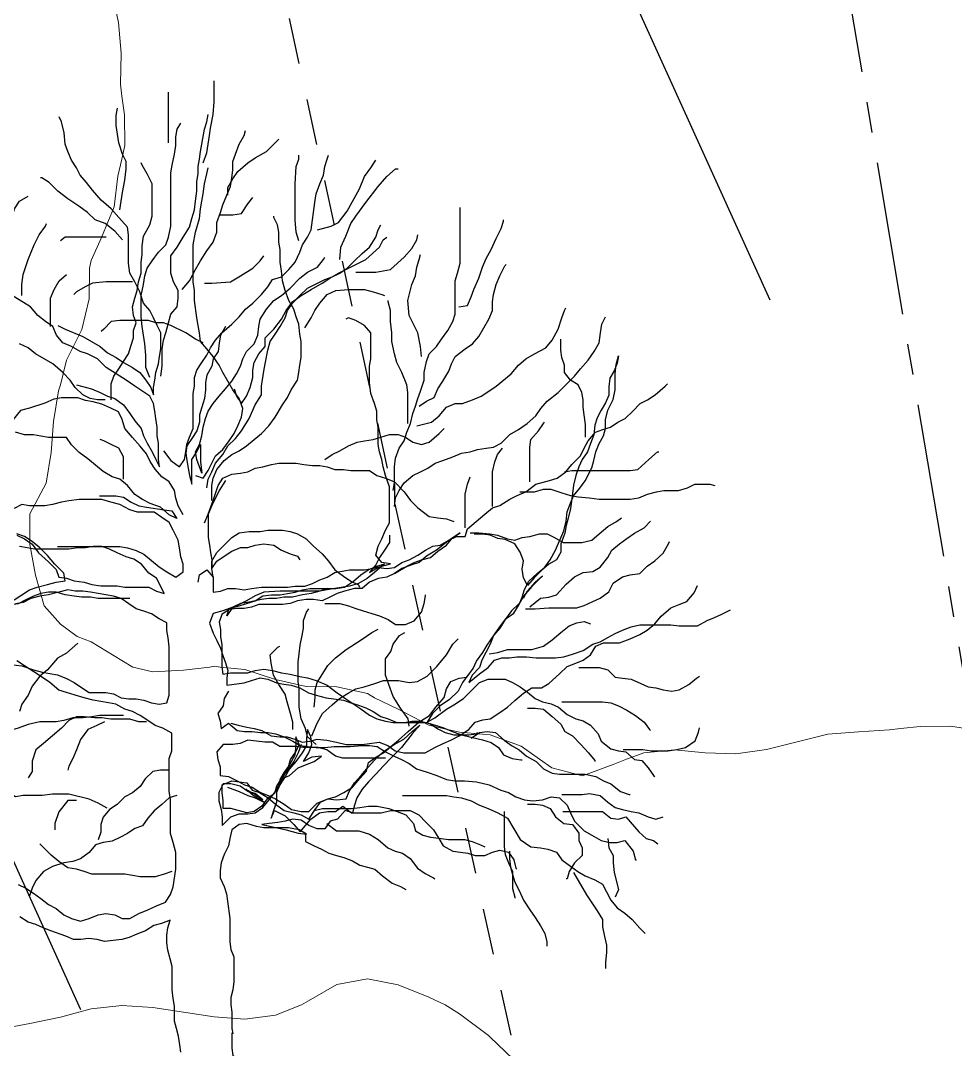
# Model space of a CAD drawing. Header units: centimetres. Extents: x 0 to 642158, y -847 to 649707.
# Drawn here: x 617123.1 to 617138.33, y 620941.52 to 620958.28 of the extents above; entities that cross this region are included whole.
import ezdxf

# ---------------------------------------------------------------- set-up
doc = ezdxf.new("R2010")
doc.units = ezdxf.units.CM
doc.header["$MEASUREMENT"] = 0
for name, pattern in [('ACAD_ISO04W100', [30, 24, -3, 0, -3]), ('CENTERX2', [4, 2.5, -0.5, 0.5, -0.5]), ('JIS_02_0.7', [1.35, 0.75, -0.6])]:
    doc.linetypes.add(name, pattern=pattern)
for name, color, linetype, lineweight in [('MEV_vegetal_V', 7, 'Continuous', 25), ('WAL_parcellaire agricole', 7, 'JIS_02_0.7', 25), ('WAL_topographie 0.5', 253, 'Continuous', 20)]:
    doc.layers.add(name, color=color, linetype=linetype, lineweight=lineweight)
doc.layers.add('SPW_parcellaire cadastral', color=7, linetype='CENTERX2', lineweight=25, true_color=0xff0542)
picture_1 = doc.add_image_def('image2.png', size_in_pixel=(6614, 11023))

# ---------------------------------------------------------------- blocks, each defined once
blk = doc.blocks.new('cerisier')
at = {"layer": 'MEV_vegetal_V'}
for points in [[(-0.283, 27.909), (-0.175, 28.198), (-0.138, 28.451), (-0.102, 28.704), (-0.066, 28.92), (0.006, 29.318), (0.042, 29.679), (0.042, 30.293)], [(-1.295, 28.487), (-1.295, 29.968)], [(-2.704, 26.536), (-2.632, 27.042), (-2.56, 27.403), (-2.524, 27.728), (-2.524, 27.945), (-2.632, 28.162), (-2.741, 28.487), (-2.777, 28.74), (-2.813, 28.993), (-2.813, 29.282), (-2.777, 29.498)], [(-4.512, 23.176), (-4.295, 23.068), (-3.789, 22.851), (-3.283, 22.562), (-3.066, 22.381), (-2.813, 22.237), (-2.596, 22.092), (-2.343, 21.948), (-2.126, 21.803), (-1.946, 21.586), (-1.801, 21.37), (-1.729, 21.153), (-1.729, 21.37), (-1.692, 21.586), (-1.656, 21.803), (-1.584, 22.056), (-1.548, 22.273), (-1.512, 22.49), (-1.512, 22.959), (-1.62, 23.176), (-1.729, 23.393), (-1.837, 23.609), (-2.018, 23.826), (-2.126, 24.151), (-2.271, 24.44), (-2.415, 24.693), (-2.452, 24.982), (-2.452, 25.813), (-2.488, 26.03), (-2.741, 26.319), (-2.957, 26.572), (-3.247, 26.825), (-3.5, 27.114), (-3.68, 27.331), (-3.861, 27.547), (-3.969, 27.764), (-4.114, 27.981), (-4.222, 28.234), (-4.295, 28.451), (-4.331, 28.776), (-4.403, 29.101), (-4.475, 29.245)], [(-1.837, 21.659), (-1.946, 21.948), (-1.946, 22.309), (-1.982, 22.634), (-2.018, 22.887), (-2.054, 23.14), (-2.09, 23.429), (-2.09, 24.043), (-2.018, 24.368), (-1.982, 24.621), (-1.909, 24.838), (-1.765, 25.055), (-1.584, 25.307), (-1.367, 25.524), (-1.295, 25.741), (-1.223, 26.066), (-1.223, 27.62), (-1.186, 27.837), (-1.114, 28.162), (-1.078, 28.415), (-1.078, 28.667), (-1.042, 28.884), (-0.933, 29.065)], [(-1.512, 21.695), (-1.476, 21.984), (-1.476, 22.49), (-1.439, 22.742), (-1.367, 22.959), (-1.295, 23.248), (-1.223, 23.501), (-1.042, 23.718), (-1.006, 23.971), (-1.006, 24.188), (-1.15, 24.44), (-1.223, 24.693), (-1.223, 25.199), (-1.042, 25.452), (-0.861, 25.741), (-0.68, 26.03), (-0.608, 26.283), (-0.536, 26.536), (-0.5, 26.789), (-0.464, 27.078), (-0.464, 27.367), (-0.428, 27.584), (-0.428, 27.8), (-0.391, 28.017), (-0.355, 28.234), (-0.319, 28.451), (-0.247, 28.884), (-0.175, 29.101), (-0.138, 29.318)], [(-0.897, 24.224), (-0.68, 24.477), (-0.5, 24.802), (-0.355, 25.055), (-0.175, 25.344), (0.006, 25.597), (0.115, 25.886), (0.115, 26.175), (0.223, 26.464), (0.295, 26.68), (0.404, 26.969), (0.512, 27.222), (0.548, 27.475), (0.584, 27.692), (0.584, 27.945), (0.657, 28.162), (0.765, 28.451), (0.91, 28.704), (0.946, 28.848)], [(0.44, 26.969), (0.44, 27.186), (0.584, 27.439), (0.729, 27.656), (1.018, 27.909), (1.235, 28.053), (1.56, 28.234), (1.813, 28.487), (1.922, 28.595)], [(-2.957, 21.008), (-2.957, 21.478), (-2.885, 21.695), (-2.741, 21.911), (-2.596, 22.128), (-2.452, 22.345), (-2.379, 22.598), (-2.307, 22.815), (-2.307, 23.031), (-2.235, 23.248), (-2.307, 23.465), (-2.343, 23.718), (-2.271, 23.971), (-2.199, 24.188), (-2.162, 24.44), (-2.09, 24.693), (-2.09, 25.018), (-2.054, 25.235), (-2.054, 25.488), (-2.018, 25.777), (-1.837, 26.102), (-1.765, 26.355), (-1.765, 27.295), (-1.909, 27.584), (-2.054, 27.837), (-2.09, 27.909)], [(-1.439, 19.527), (-1.223, 19.238), (-0.97, 19.057), (-0.825, 19.274), (-0.789, 19.491), (-0.753, 19.708), (-0.68, 19.924), (-0.572, 20.177), (-0.572, 21.189), (-0.536, 21.406), (-0.536, 21.659), (-0.464, 21.875), (-0.319, 22.092), (-0.175, 22.309), (-0.066, 22.526), (0.078, 22.742), (0.259, 22.959), (0.548, 23.212), (0.765, 23.429), (0.946, 23.646), (1.163, 23.826), (1.416, 24.079), (1.596, 24.296), (1.741, 24.513), (1.994, 24.585), (2.211, 24.802), (2.392, 25.018), (2.536, 25.307), (2.608, 25.524), (2.753, 25.741), (2.861, 25.958), (2.897, 26.247), (2.934, 26.464), (2.97, 26.753), (3.006, 27.006), (3.114, 27.295), (3.223, 27.547), (3.259, 27.8), (3.331, 28.017), (3.367, 28.126)], [(2.5, 25.633), (2.428, 25.886), (2.392, 26.247), (2.392, 27.295), (2.428, 27.8), (2.5, 28.017), (2.5, 28.126)], [(3.042, 25.958), (3.44, 26.066), (3.657, 26.175), (3.91, 26.5), (4.271, 27.15), (4.416, 27.511), (4.596, 27.764), (4.741, 27.981)], [(-3.138, 21.008), (-3.355, 21.008), (-3.572, 21.044), (-3.789, 21.153), (-4.006, 21.37), (-4.15, 21.586), (-4.367, 21.803), (-4.656, 22.056), (-4.909, 22.2), (-5.162, 22.345), (-5.379, 22.526), (-5.632, 22.634)], [(-0.5, 18.804), (-0.283, 18.732), (-0.138, 18.949), (-0.03, 19.166), (0.078, 19.382), (0.295, 19.563), (0.476, 19.816), (0.621, 20.033), (0.729, 20.249), (0.837, 20.502), (0.874, 20.755), (0.765, 21.044), (0.584, 21.297), (0.44, 21.55), (0.295, 21.803), (0.187, 22.02), (0.006, 22.273), (-0.175, 22.49), (-0.355, 22.706), (-0.391, 22.959), (-0.428, 23.176), (-0.464, 23.393), (-0.536, 23.898), (-0.536, 24.188), (-0.572, 24.44), (-0.572, 25.524), (-0.5, 25.886), (-0.391, 26.283), (-0.355, 26.572), (-0.319, 26.789), (-0.283, 27.006), (-0.247, 27.295), (-0.175, 27.584), (-0.138, 27.764)], [(3.693, 25.091), (3.729, 25.452), (3.873, 25.777), (4.018, 26.138), (4.163, 26.355), (4.452, 26.753), (4.813, 27.222), (5.066, 27.511), (5.319, 27.728), (5.391, 27.728)], [(-2.632, 25.669), (-2.849, 25.922), (-3.138, 26.138), (-3.427, 26.247), (-3.644, 26.464), (-3.897, 26.644), (-4.222, 26.861), (-4.512, 27.078), (-4.765, 27.331), (-4.981, 27.475), (-5.018, 27.475)], [(-5.779, 15.186), (-5.557, 15.333), (-5.335, 15.481), (-5.113, 15.555), (-4.817, 15.629), (-4.558, 15.703), (-4.299, 15.74), (-4.336, 15.962), (-4.595, 16.221), (-4.817, 16.479), (-5.039, 16.701), (-5.261, 16.886), (-5.483, 17.034), (-5.705, 17.108)], [(-6.21, 24.549), (-6.21, 24.766), (-6.138, 25.127), (-5.993, 25.741), (-5.921, 26.066), (-5.776, 26.572), (-5.632, 26.789), (-5.379, 26.933)], [(0.187, 26.391), (0.584, 26.391), (0.837, 26.428), (1.018, 26.717), (1.163, 26.897)], [(-0.03, 18.082), (-0.03, 18.515), (0.006, 18.732), (0.115, 18.985), (0.331, 19.238), (0.548, 19.419), (0.765, 19.527), (0.982, 19.671), (1.199, 19.852), (1.416, 20.033), (1.633, 20.249), (1.813, 20.502), (2.03, 20.864), (2.175, 21.08), (2.283, 21.297), (2.464, 21.586), (2.5, 21.803), (2.536, 22.02), (2.572, 22.237), (2.572, 22.706), (2.536, 22.923), (2.5, 23.212), (2.428, 23.429), (2.355, 23.646), (2.211, 23.898), (2.102, 24.188), (2.03, 24.477), (1.994, 24.766), (1.958, 25.018), (1.958, 25.38), (1.922, 25.597), (1.922, 25.886), (1.886, 26.102), (1.777, 26.319), (1.777, 26.355)], [(5.247, 18.371), (5.283, 18.588), (5.283, 19.057), (5.319, 19.31), (5.427, 19.599), (5.572, 19.816), (5.644, 20.069), (5.753, 20.322), (5.825, 20.611), (5.897, 20.828), (5.97, 21.044), (6.042, 21.261), (6.15, 21.586), (6.15, 21.803), (6.223, 22.128), (6.295, 22.345), (6.512, 22.562), (6.656, 22.779), (6.837, 23.031), (6.982, 23.284), (7.054, 23.501), (7.054, 24.477), (7.126, 24.693), (7.198, 24.982), (7.198, 26.608)], [(-5.56, 24.043), (-5.56, 24.368), (-5.524, 24.657), (-5.379, 25.091), (-5.198, 25.524), (-5.054, 25.813), (-4.873, 26.066), (-4.837, 26.138)], [(-0.175, 18.443), (-0.138, 18.696), (-0.03, 18.913), (0.078, 19.166), (0.295, 19.419), (0.44, 19.671), (0.657, 19.888), (0.837, 20.105), (1.054, 20.466), (1.235, 20.864), (1.416, 21.153), (1.416, 21.406), (1.488, 21.839), (1.524, 22.056), (1.596, 22.453), (1.669, 22.706), (1.813, 22.923), (1.958, 23.14), (2.102, 23.393), (2.175, 23.609), (2.319, 23.826), (2.536, 24.043), (2.753, 24.26), (2.97, 24.368), (3.259, 24.513), (3.476, 24.585), (3.693, 24.693), (3.91, 24.838), (4.126, 25.055), (4.343, 25.271), (4.56, 25.452), (4.741, 25.741), (4.813, 25.958), (4.885, 26.102)], [(7.162, 23.718), (7.415, 23.754), (7.524, 24.007), (7.596, 24.224), (7.741, 24.549), (7.849, 24.874), (7.957, 25.127), (8.102, 25.38), (8.247, 25.705), (8.391, 25.994), (8.463, 26.211), (8.463, 26.247)], [(4.163, 24.729), (4.741, 24.729), (5.174, 24.802), (5.572, 25.163), (5.789, 25.416), (5.933, 25.669), (5.97, 25.813)], [(-3.969, 21.442), (-3.536, 21.333), (-3.283, 21.225), (-3.066, 21.117), (-2.849, 21.044), (-2.596, 20.864), (-2.415, 20.611), (-2.271, 20.394), (-2.09, 20.177), (-2.018, 19.96), (-1.909, 19.744), (-1.765, 19.491), (-1.656, 19.274), (-1.548, 19.057), (-1.584, 19.274), (-1.584, 19.744), (-1.62, 19.96), (-1.62, 20.213), (-1.656, 20.466), (-1.692, 20.683), (-1.729, 20.9), (-1.837, 21.117), (-2.271, 21.406), (-2.524, 21.586), (-2.813, 21.767), (-3.102, 21.948), (-3.355, 22.2), (-3.644, 22.345), (-3.861, 22.417), (-4.114, 22.562), (-4.367, 22.67), (-4.548, 22.887), (-4.656, 23.14), (-4.873, 23.284), (-5.09, 23.465), (-5.307, 23.718), (-5.885, 24.079)], [(-3.102, 25.741), (-4.295, 25.741), (-4.439, 25.633)], [(0.621, 21.333), (0.693, 21.117), (0.837, 20.9), (0.982, 21.117), (1.09, 21.37), (1.163, 21.659), (1.163, 21.875), (1.199, 22.092), (1.343, 22.345), (1.524, 22.562), (1.524, 22.815), (1.777, 23.068), (1.994, 23.357), (2.139, 23.609), (2.319, 23.862), (2.572, 24.043), (2.861, 24.224), (3.187, 24.404), (3.404, 24.549), (3.657, 24.693), (3.946, 24.838), (4.235, 24.982), (4.452, 25.091), (4.849, 25.452), (4.958, 25.669), (5.066, 25.741)], [(0.368, 23.14), (0.223, 22.887), (0.187, 22.67), (0.151, 22.417), (0.006, 22.2), (-0.03, 21.984), (-0.175, 21.731), (-0.211, 21.514), (-0.211, 21.297), (-0.247, 21.044), (-0.319, 20.791), (-0.391, 20.575), (-0.391, 20.358), (-0.464, 20.105), (-0.608, 19.888), (-0.753, 19.671), (-0.789, 19.455), (-0.753, 19.238), (-0.717, 19.021), (-0.68, 18.804), (-0.608, 18.551), (-0.608, 19.274), (-0.464, 19.491), (-0.355, 19.708), (-0.355, 19.202), (-0.319, 18.877), (-0.464, 19.274), (-0.5, 19.491), (-0.391, 19.708), (-0.319, 19.96), (-0.283, 20.213), (-0.211, 20.466), (-0.138, 20.683), (0.006, 20.9), (0.187, 21.117), (0.368, 21.333), (0.548, 21.55), (0.693, 21.767), (0.801, 21.984), (0.874, 22.2), (0.982, 22.417), (1.199, 22.634), (1.307, 22.887), (1.343, 23.14), (1.38, 23.357), (1.56, 23.646), (1.777, 23.898), (1.994, 24.043), (2.247, 24.26), (2.536, 24.549), (2.753, 24.729), (3.042, 24.874), (3.223, 25.091), (3.259, 25.163)], [(-0.247, 24.404), (-0.03, 24.404), (0.512, 24.44), (0.801, 24.621), (1.163, 24.838), (1.38, 25.055), (1.488, 25.199)], [(6.078, 22.273), (6.042, 22.562), (5.97, 22.959), (5.861, 23.176), (5.717, 23.465), (5.68, 23.898), (5.789, 24.368), (5.897, 24.621), (5.933, 24.874), (6.006, 25.091), (6.042, 25.235)], [(6.006, 20.828), (6.223, 20.972), (6.439, 21.08), (6.548, 21.333), (6.692, 21.55), (6.873, 21.839), (6.945, 22.056), (7.054, 22.273), (7.343, 22.49), (7.56, 22.634), (7.741, 22.851), (7.885, 23.104), (8.03, 23.357), (8.138, 23.609), (8.138, 23.862), (8.174, 24.079), (8.247, 24.368), (8.355, 24.621), (8.5, 24.91), (8.536, 24.946)], [(-4.728, 23.14), (-4.728, 23.971), (-4.62, 24.224), (-4.475, 24.477), (-4.259, 24.657)], [(-2.343, 24.44), (-3.102, 24.44), (-3.5, 24.404), (-3.716, 24.296), (-3.969, 24.151), (-4.042, 24.079)], [(2.681, 23.104), (2.861, 23.393), (2.97, 23.609), (3.114, 23.826), (3.331, 24.079), (3.584, 24.188), (3.946, 24.224), (4.416, 24.224), (4.669, 24.151), (4.921, 24.079), (4.994, 24.043)], [(5.68, 20.322), (5.68, 21.225), (5.644, 21.442), (5.5, 21.803), (5.355, 22.092), (5.283, 22.345), (5.211, 22.706), (5.211, 22.959), (5.174, 23.284), (5.174, 23.609), (5.102, 23.862), (5.102, 23.898)], [(5.933, 20.249), (6.367, 20.358), (6.584, 20.539), (6.801, 20.791), (7.054, 20.9), (7.271, 20.9), (7.56, 21.008), (7.813, 21.117), (8.03, 21.261), (8.247, 21.406), (8.68, 21.767), (8.897, 22.02), (9.114, 22.2), (9.367, 22.345), (9.692, 22.526), (9.873, 22.742), (10.054, 23.068), (10.162, 23.393), (10.234, 23.609), (10.27, 23.682)], [(0.006, 15.842), (0.006, 15.408), (0.223, 15.444), (0.44, 15.517), (0.657, 15.517), (0.91, 15.481), (1.127, 15.517), (1.416, 15.553), (2.175, 15.553), (2.392, 15.589), (2.681, 15.589), (2.897, 15.661), (3.114, 15.77), (3.331, 15.842), (3.548, 15.986), (3.765, 16.022), (3.982, 16.059), (4.416, 16.059), (4.632, 16.095), (4.921, 16.167), (5.174, 16.239), (4.921, 16.275), (4.741, 16.492), (4.813, 16.745), (4.921, 16.962), (5.03, 17.215), (5.138, 17.432), (5.138, 18.479), (5.03, 18.804), (4.958, 19.057), (4.921, 19.274), (4.849, 19.491), (4.813, 19.708), (4.813, 20.213), (4.777, 20.43), (4.777, 20.683), (4.705, 20.9), (4.596, 21.189), (4.56, 21.514), (4.56, 21.984), (4.596, 22.2), (4.596, 22.959), (4.416, 23.176), (4.163, 23.32), (3.946, 23.393), (3.873, 23.357)], [(5.283, 18.551), (5.283, 17.901), (5.319, 18.154), (5.427, 18.371), (5.572, 18.588), (5.825, 18.804), (6.042, 18.913), (6.259, 19.021), (6.476, 19.166), (6.692, 19.238), (6.982, 19.346), (7.235, 19.455), (7.488, 19.491), (7.704, 19.563), (7.957, 19.599), (8.174, 19.635), (8.391, 19.744), (8.644, 19.997), (8.897, 20.141), (9.15, 20.322), (9.403, 20.539), (9.548, 20.755), (9.728, 20.972), (10.054, 21.225), (10.27, 21.442), (10.523, 21.695), (10.704, 21.911), (10.921, 22.164), (11.102, 22.417), (11.246, 22.67), (11.282, 22.959), (11.319, 23.212), (11.427, 23.429)], [(-0.283, 22.67), (-0.5, 22.779), (-0.789, 22.959), (-1.223, 23.176), (-1.439, 23.248), (-1.656, 23.248), (-1.873, 23.32), (-2.704, 23.32), (-2.957, 23.284), (-3.174, 23.068), (-3.247, 22.995)], [(10.849, 19.924), (10.849, 20.286), (10.813, 20.575), (10.776, 20.791), (10.776, 21.008), (10.74, 21.225), (10.632, 21.442), (10.415, 21.586), (10.234, 21.803), (10.234, 22.02), (10.162, 22.237), (10.126, 22.453), (10.126, 22.779)], [(5.028, 10.575), (3.785, 10.575), (3.567, 10.637), (3.318, 10.823), (3.07, 10.886), (2.634, 10.886), (2.417, 10.917), (1.951, 10.917), (1.733, 11.041), (1.515, 11.041), (1.267, 11.072), (1.018, 11.103), (0.8, 11.01), (0.583, 10.979), (0.303, 10.979), (0.117, 10.761), (0.148, 10.544), (0.21, 10.326), (0.21, 10.078), (0.459, 10.047), (0.707, 9.922), (0.925, 9.798), (1.142, 9.736), (1.391, 9.581), (1.609, 9.487), (1.826, 9.394), (2.075, 9.239), (2.293, 9.083), (2.572, 9.021), (2.79, 9.021), (3.039, 9.27), (3.349, 9.394), (3.567, 9.456), (3.816, 9.581), (4.064, 9.736), (4.282, 9.984), (4.468, 10.202), (4.531, 10.451), (4.748, 10.606), (4.966, 10.73), (5.183, 10.917), (5.401, 11.103), (5.681, 11.352), (5.992, 11.631), (6.302, 11.818), (6.489, 12.066), (6.738, 12.346), (6.8, 12.595), (6.924, 12.812), (7.173, 12.905), (7.39, 12.936), (7.577, 13.185), (7.67, 13.402), (7.857, 13.651), (7.981, 13.869), (8.199, 14.179), (8.354, 14.397), (8.541, 14.645), (8.758, 14.801), (8.913, 15.049), (9.007, 15.267), (9.069, 15.484), (9.193, 15.733), (9.442, 15.95), (9.66, 16.137), (9.815, 16.354), (9.97, 16.634), (10.219, 17.193), (10.281, 17.473), (10.312, 17.753), (10.406, 18.001), (10.499, 18.219), (10.685, 18.436), (10.841, 18.654), (11.027, 19.027), (11.089, 19.244), (11.152, 19.493), (11.245, 19.741), (11.369, 19.959), (11.431, 20.176), (11.431, 20.425), (11.493, 20.705), (11.649, 21.015), (11.711, 21.295), (11.711, 21.761), (11.742, 22.041), (11.804, 22.289), (11.773, 22.072), (11.68, 21.854), (11.556, 21.637), (11.525, 21.388), (11.525, 21.14), (11.431, 20.922), (11.307, 20.705), (11.183, 20.487), (11.121, 20.27), (11.089, 19.99), (10.996, 19.741), (10.903, 19.493), (10.747, 19.275), (10.654, 19.058), (10.561, 18.809), (10.499, 18.529), (10.468, 18.281), (10.437, 18.063), (10.406, 17.846), (10.343, 17.566), (10.281, 17.349), (10.25, 17.131), (10.126, 16.82), (10.126, 16.572), (10.001, 16.354), (9.784, 16.23), (9.566, 16.044), (9.349, 15.826), (9.162, 15.609), (9.038, 15.826), (9.007, 16.075), (9.038, 16.323), (8.945, 16.572), (8.789, 16.82), (8.509, 16.945), (8.292, 16.976), (8.074, 17.069), (7.857, 17.1), (7.608, 17.1)], [(5.138, 17.07), (5.138, 16.853), (4.994, 16.637), (4.849, 16.42), (4.741, 16.203), (4.56, 15.986), (4.813, 16.131), (5.066, 16.095), (5.283, 16.131), (5.5, 16.275), (5.717, 16.348), (5.97, 16.492), (6.186, 16.637), (6.403, 16.745), (6.62, 16.781), (6.873, 16.926), (7.09, 17.034), (7.343, 17.034), (7.415, 17.251), (7.668, 17.468), (7.921, 17.684), (8.138, 17.865), (8.355, 17.937), (8.644, 18.118), (8.861, 18.226), (9.114, 18.335), (9.403, 18.551), (9.801, 18.66), (10.018, 18.732), (10.27, 18.913), (10.451, 19.13), (10.704, 19.382), (10.813, 19.599), (10.921, 19.816), (11.138, 20.069), (11.355, 20.141), (11.572, 20.213), (11.788, 20.358), (12.005, 20.466), (12.222, 20.683), (12.439, 20.9), (12.656, 21.008), (12.873, 21.153), (13.162, 21.406), (13.234, 21.478)], [(-3.301, 18.217), (-2.82, 18.217), (-2.598, 18.18), (-2.376, 18.032), (-2.155, 17.921), (-1.933, 17.884), (-1.415, 17.81), (-1.193, 17.773), (-1.045, 17.551), (-1.267, 17.662), (-1.526, 17.884), (-1.822, 17.995), (-2.044, 18.106), (-2.266, 18.254), (-2.487, 18.513), (-2.709, 18.697), (-2.931, 18.771), (-3.19, 18.919), (-3.412, 19.104), (-3.634, 19.289), (-3.893, 19.474), (-4.114, 19.696), (-4.262, 19.917), (-4.78, 19.917), (-5.002, 19.954), (-5.224, 19.991), (-5.483, 19.991), (-5.742, 20.065)], [(-0.86, 17.662), (-1.008, 17.921), (-1.082, 18.143), (-1.119, 18.365), (-1.267, 18.623), (-1.489, 18.771), (-1.674, 18.993), (-1.822, 19.215), (-1.933, 19.437), (-2.118, 19.659), (-2.339, 19.917), (-2.561, 20.176), (-2.635, 20.435), (-2.746, 20.657), (-2.968, 20.768), (-3.227, 20.878), (-3.486, 20.952), (-3.708, 20.989), (-3.93, 21.063), (-4.41, 21.063), (-4.632, 21.026), (-4.891, 20.915), (-5.335, 20.768), (-5.594, 20.694), (-5.816, 20.435)], [(-3.93, 13.929), (-4.262, 13.633), (-4.521, 13.485), (-4.817, 13.152), (-5.039, 12.968), (-5.261, 12.672), (-5.372, 12.413), (-5.557, 12.154), (-5.631, 11.933)], [(-5.668, 6.905), (-5.446, 6.794), (-5.224, 6.646), (-5.002, 6.498), (-4.78, 6.314), (-4.558, 6.203), (-4.336, 6.018), (-4.114, 5.907), (-3.856, 5.833), (-3.597, 5.907), (-3.338, 6.018), (-3.116, 6.055), (-2.857, 6.018), (-2.635, 5.907), (-2.413, 5.907), (-2.155, 6.055), (-1.896, 6.166), (-1.637, 6.277), (-1.378, 6.388), (-1.23, 6.609), (-1.156, 6.831), (-1.082, 7.349), (-1.082, 7.829), (-1.156, 8.125), (-1.23, 8.384), (-1.23, 9.382), (-1.267, 9.604), (-1.267, 10.565), (-1.193, 10.787), (-1.193, 11.304), (-1.452, 11.452), (-1.674, 11.526), (-1.896, 11.674), (-2.118, 11.822), (-2.339, 11.933), (-2.561, 12.007), (-2.82, 12.154), (-3.042, 12.191), (-3.264, 12.228), (-3.486, 12.265), (-3.745, 12.339), (-4.004, 12.413), (-4.262, 12.487), (-4.484, 12.561), (-4.743, 12.783), (-5.076, 13.005), (-5.483, 13.263), (-5.705, 13.411)], [(3.259, 19.274), (3.476, 19.419), (3.693, 19.527), (3.946, 19.671), (4.199, 19.78), (4.416, 19.816), (4.669, 19.852), (4.885, 19.924), (5.138, 19.997), (5.391, 19.997), (5.608, 19.924), (5.825, 19.78), (6.078, 19.708), (6.295, 19.78), (6.584, 20.033), (6.729, 20.177)], [(9.222, 18.624), (9.222, 19.635), (9.259, 19.852), (9.475, 20.105), (9.62, 20.322), (9.656, 20.358)], [(-2.596, 18.696), (-2.596, 19.346), (-2.741, 19.599), (-2.957, 19.708), (-3.174, 19.816), (-3.283, 19.852)], [(8.138, 17.901), (8.138, 18.913), (8.21, 19.202), (8.283, 19.419), (8.427, 19.599)], [(10.234, 18.913), (10.451, 18.949), (12.15, 18.949), (12.367, 18.985), (12.692, 19.274), (12.945, 19.491), (12.981, 19.491)], [(-0.247, 17.432), (-0.138, 17.684), (0.006, 18.082), (0.151, 18.515), (0.295, 18.732), (0.548, 18.841), (0.801, 18.877), (1.018, 18.913), (1.235, 19.021), (1.452, 19.057), (1.705, 19.13), (1.922, 19.166), (2.428, 19.166), (2.645, 19.13), (2.897, 19.093), (3.114, 19.093), (3.331, 19.057), (3.548, 18.985), (3.801, 18.985), (4.018, 18.949), (4.56, 18.949), (4.777, 18.804), (5.03, 18.732), (5.283, 18.624), (5.572, 18.335), (5.753, 18.082), (5.97, 17.865), (6.295, 17.612), (6.548, 17.576), (6.801, 17.54), (7.018, 17.468)], [(0.368, 18.66), (0.187, 18.371), (-0.03, 17.937), (-0.138, 17.684), (-0.138, 16.998), (-0.102, 16.781), (-0.066, 16.564), (-0.03, 16.348), (-0.03, 16.095), (-0.03, 16.311), (0.115, 16.564), (0.331, 16.781), (0.548, 16.998), (0.765, 17.142), (1.054, 17.179), (1.38, 17.179), (1.596, 17.215), (2.03, 17.215), (2.247, 17.179), (2.464, 17.106), (2.717, 16.962), (2.934, 16.745), (3.187, 16.528), (3.367, 16.311), (3.548, 16.059), (3.801, 15.878), (4.018, 15.733), (4.235, 15.625), (4.271, 15.553)], [(7.343, 17.287), (7.343, 18.262), (7.415, 18.551), (7.488, 18.768)], [(8.933, 18.335), (9.367, 18.335), (9.62, 18.407), (9.837, 18.407), (10.162, 18.299), (10.415, 18.226), (10.632, 18.19), (10.957, 18.154), (11.246, 18.118), (12.15, 18.118), (12.403, 18.154), (12.656, 18.262), (12.909, 18.335), (13.126, 18.371), (13.559, 18.371), (13.812, 18.443), (14.029, 18.551), (14.463, 18.551), (14.608, 18.515)], [(-4.521, 16.738), (-2.709, 16.738), (-2.487, 16.701), (-2.228, 16.627), (-2.007, 16.516), (-1.785, 16.332), (-1.563, 16.147), (-1.341, 15.999), (-1.082, 15.851), (-0.86, 15.999), (-0.86, 16.221), (-0.934, 16.442), (-0.971, 16.701), (-1.008, 16.923), (-1.156, 17.219), (-1.267, 17.441), (-1.489, 17.588), (-1.711, 17.736), (-2.191, 17.736), (-2.413, 17.81), (-2.709, 17.958), (-2.968, 18.032), (-3.227, 18.106), (-3.893, 18.106), (-4.189, 18.069), (-4.41, 18.032), (-4.669, 17.958), (-4.891, 17.921), (-5.335, 17.921), (-5.557, 17.958), (-5.779, 17.847)], [(-5.705, 17.071), (-5.483, 16.96), (-5.261, 16.812), (-5.076, 16.553), (-4.78, 16.295), (-4.558, 16.073), (-4.484, 15.851), (-4.262, 15.814), (-4.041, 15.74), (-3.745, 15.703), (-3.523, 15.629), (-3.264, 15.592), (-2.783, 15.592), (-2.561, 15.555), (-1.859, 15.555), (-1.637, 15.444), (-1.415, 15.37), (-1.526, 15.592), (-1.637, 15.814), (-1.859, 15.962), (-2.081, 16.221), (-2.303, 16.369), (-2.524, 16.442), (-2.783, 16.553), (-3.005, 16.664), (-3.227, 16.738), (-3.486, 16.738), (-3.708, 16.701), (-3.93, 16.701), (-4.189, 16.664), (-5.187, 16.664), (-5.409, 16.701), (-5.631, 16.738)], [(7.488, 17.142), (7.741, 17.142), (8.066, 17.106), (8.283, 17.07), (8.572, 16.962), (8.789, 16.926), (9.006, 16.998), (9.222, 17.034), (9.512, 17.106), (9.728, 17.106), (9.945, 16.998), (10.198, 16.853), (10.74, 16.853), (11.029, 16.926), (11.246, 17.106), (11.499, 17.323), (11.752, 17.468), (11.897, 17.576)], [(9.224, 14.987), (9.535, 15.236), (9.784, 15.267), (10.001, 15.329), (10.281, 15.64), (10.53, 15.857), (10.779, 15.982), (11.058, 16.013), (11.276, 16.137), (11.493, 16.417), (11.618, 16.634), (11.835, 16.82), (12.053, 16.976), (12.271, 17.131), (12.55, 17.287), (12.737, 17.473)], [(5.283, 15.95), (5.644, 16.167), (5.861, 16.275), (6.078, 16.348), (6.331, 16.42), (6.548, 16.601), (6.801, 16.781), (6.982, 16.998), (7.198, 17.142), (6.837, 16.89), (6.512, 16.637), (6.223, 16.456), (6.006, 16.275), (5.789, 16.203), (5.5, 16.095), (5.283, 15.95), (5.066, 15.842), (4.813, 15.806), (4.56, 15.697), (4.343, 15.517), (4.126, 15.517), (3.837, 15.444), (3.62, 15.372), (3.404, 15.264), (3.187, 15.155), (2.934, 15.192), (2.717, 15.192), (2.464, 15.155), (2.247, 15.083), (2.03, 15.047), (1.343, 15.047), (1.127, 14.975), (0.91, 14.939), (0.693, 14.939), (0.476, 14.902), (0.259, 14.758), (0.187, 14.541), (0.223, 14.324), (0.223, 14.108), (0.259, 13.891), (0.259, 13.241), (0.295, 13.024), (0.512, 13.06), (1.018, 13.06), (1.235, 13.132), (1.488, 13.168), (1.741, 13.132), (1.994, 13.06), (2.247, 13.024), (2.536, 12.952), (2.753, 12.915), (3.006, 12.843), (3.331, 12.699), (3.62, 12.482), (3.873, 12.301), (4.307, 12.012), (4.56, 11.832), (4.777, 11.723), (5.03, 11.651), (5.247, 11.615), (6.223, 11.615), (6.476, 11.543), (6.692, 11.47), (6.945, 11.362), (7.235, 11.254), (7.56, 11.181), (7.849, 11.109), (8.102, 11.037), (8.319, 10.892), (8.463, 10.675), (8.716, 10.567), (8.969, 10.531), (9.006, 10.531)], [(-2.413, 15.223), (-3.338, 15.223), (-3.56, 15.26), (-3.819, 15.26), (-4.041, 15.297), (-4.299, 15.333), (-4.558, 15.407), (-4.78, 15.407), (-5.002, 15.37), (-5.224, 15.297), (-5.446, 15.186), (-5.668, 15.075), (-6.111, 15.001), (-6.333, 15.075), (-6.592, 15.333), (-6.814, 15.592), (-7.036, 15.851), (-7.258, 16.073), (-7.443, 16.295), (-7.517, 16.516), (-7.591, 16.775), (-7.702, 16.923)], [(-0.428, 15.697), (-0.391, 15.914), (-0.175, 16.059), (0.006, 15.842), (-0.03, 16.095), (0.115, 16.311), (0.331, 16.456), (0.548, 16.601), (0.801, 16.709), (1.018, 16.709), (1.235, 16.781), (1.488, 16.817), (1.777, 16.781), (1.994, 16.637), (2.247, 16.528), (2.464, 16.456), (2.536, 16.348)], [(9.1, 14.925), (9.38, 14.925), (9.784, 14.956), (10.592, 14.956), (10.81, 15.018), (11.058, 15.143), (11.276, 15.236), (11.525, 15.422), (11.649, 15.671), (11.929, 15.857), (12.146, 15.919), (12.426, 15.95), (12.644, 16.168), (12.861, 16.323), (13.11, 16.541), (13.265, 16.82), (13.296, 16.883)], [(3.331, 15.517), (3.114, 15.444), (1.958, 15.444), (1.488, 15.408), (1.235, 15.3), (0.982, 15.155), (0.765, 15.047), (0.548, 14.939), (0.404, 14.722), (0.476, 14.939), (0.765, 15.011), (0.982, 15.083), (1.235, 15.155), (1.452, 15.3), (1.705, 15.336), (1.958, 15.336), (2.175, 15.372), (2.392, 15.408), (2.608, 15.481), (2.825, 15.517), (3.584, 15.517), (3.837, 15.553), (4.09, 15.733), (4.307, 15.914), (4.524, 16.059), (4.777, 16.167), (4.994, 16.239), (4.705, 15.986), (4.488, 15.806), (4.235, 15.661), (3.982, 15.589), (3.548, 15.517), (3.331, 15.481), (3.114, 15.444), (2.861, 15.372), (2.608, 15.336), (2.319, 15.264), (2.066, 15.264), (1.849, 15.228), (1.633, 15.228), (1.416, 15.192), (1.054, 15.119), (0.801, 15.083), (0.584, 14.975), (0.295, 14.866), (0.006, 14.794), (-0.102, 14.505), (0.006, 14.216), (0.115, 13.999), (0.223, 13.783), (0.295, 13.566), (0.368, 13.349), (0.44, 13.132), (0.404, 12.915), (0.404, 12.699), (0.91, 12.771), (1.127, 12.843), (1.38, 12.915), (1.596, 12.879), (1.849, 12.771), (2.066, 12.735), (2.283, 12.699), (2.536, 12.626), (2.789, 12.482), (3.006, 12.41), (3.295, 12.337), (3.801, 12.265), (4.018, 12.193), (4.235, 12.121), (4.452, 12.048), (4.669, 11.94), (4.885, 11.795), (5.102, 11.723), (5.355, 11.615), (5.572, 11.615), (5.789, 11.651), (6.042, 11.651), (6.331, 11.579), (6.548, 11.434), (6.765, 11.326), (7.018, 11.254), (7.451, 11.254), (7.668, 11.29), (7.704, 11.326)], [(9.038, 15.236), (9.162, 15.453), (9.38, 15.702), (9.597, 15.888), (9.287, 15.578), (9.038, 15.298), (8.913, 15.08), (8.696, 14.863), (8.509, 14.614), (8.354, 14.366), (8.167, 14.148), (8.074, 13.9), (7.95, 13.651), (7.826, 13.434), (7.763, 13.216), (7.546, 12.999), (7.452, 12.781), (7.763, 13.03), (8.012, 13.216), (8.199, 13.434), (8.416, 13.496), (8.634, 13.496), (8.851, 13.527), (9.131, 13.527), (9.411, 13.496), (9.97, 13.496), (10.219, 13.527), (10.499, 13.62), (10.779, 13.713), (11.058, 13.9), (11.276, 13.962), (11.493, 14.086), (11.711, 14.21), (11.929, 14.304), (12.177, 14.397), (12.426, 14.459), (13.328, 14.459), (13.576, 14.428), (14.105, 14.428), (14.384, 14.583), (14.602, 14.676), (14.82, 14.77), (15.068, 14.894)], [(0.521, 11.6), (0.738, 11.538), (0.987, 11.476), (1.205, 11.445), (1.422, 11.383), (1.702, 11.227), (1.951, 11.196), (2.168, 11.196), (2.386, 11.134), (2.603, 11.041), (2.821, 11.072), (3.039, 11.134), (3.318, 11.103), (3.598, 11.041), (3.878, 10.979), (4.344, 10.979), (4.562, 11.01), (4.841, 11.041), (5.09, 10.948), (5.308, 10.792), (5.556, 10.73), (6.178, 10.73), (6.458, 10.886), (6.707, 11.01), (6.924, 11.103), (7.173, 11.227), (7.452, 11.414), (7.639, 11.631), (7.857, 11.693), (8.074, 11.725), (8.354, 11.911), (8.572, 12.066), (8.789, 12.253), (9.038, 12.47), (9.287, 12.626), (9.566, 12.626), (9.784, 12.75), (10.095, 13.03), (10.312, 13.247), (10.561, 13.34), (10.779, 13.434), (10.996, 13.589), (11.152, 13.837), (11.369, 13.931), (11.835, 13.931), (12.146, 14.055), (12.426, 14.179), (12.644, 14.304), (12.861, 14.49), (13.048, 14.708), (13.328, 14.956), (13.576, 15.049), (13.794, 15.143), (14.011, 15.391), (14.105, 15.609)], [(-5.89, 13.3), (-5.557, 13.263), (-5.224, 13.152), (-4.965, 13.079), (-4.521, 13.005), (-4.262, 12.894), (-4.041, 12.783), (-3.819, 12.635), (-3.597, 12.487), (-3.116, 12.487), (-2.894, 12.45), (-2.672, 12.339), (-2.45, 12.302), (-2.228, 12.302), (-2.007, 12.265), (-1.785, 12.191), (-1.563, 12.154), (-1.341, 12.191), (-1.267, 12.413), (-1.267, 13.818), (-1.304, 14.077), (-1.341, 14.298), (-1.341, 14.52), (-1.563, 14.631), (-1.785, 14.779), (-2.007, 14.853), (-2.228, 14.927), (-2.45, 15.075), (-2.672, 15.223), (-2.894, 15.297), (-3.116, 15.333), (-3.338, 15.37), (-3.56, 15.407), (-3.782, 15.444), (-4.004, 15.444), (-4.225, 15.481), (-4.484, 15.407), (-4.78, 15.333), (-5.039, 15.297), (-5.298, 15.223), (-5.52, 15.112), (-5.742, 15.075)], [(3.259, 15.083), (3.693, 15.083), (3.946, 15.011), (4.163, 14.939), (4.379, 14.866), (4.632, 14.794), (4.849, 14.722), (5.102, 14.613), (5.319, 14.469), (5.608, 14.469), (5.861, 14.577), (6.078, 14.83), (6.15, 15.083), (6.186, 15.3), (6.186, 15.336)], [(3.007, 10.979), (2.759, 11.196), (2.697, 11.445), (2.572, 11.725), (2.51, 12.066), (2.51, 12.595), (2.479, 12.812), (2.479, 13.371), (2.51, 13.62), (2.541, 13.869), (2.603, 14.148), (2.634, 14.366), (2.634, 14.583), (2.728, 14.832), (2.79, 14.925)], [(8.043, 13.62), (8.292, 13.651), (8.572, 13.744), (9.287, 13.744), (9.628, 13.837), (9.877, 14.024), (10.126, 14.241), (10.374, 14.428), (10.592, 14.521), (10.81, 14.552), (10.996, 14.49)], [(2.945, 12.066), (2.976, 12.346), (2.976, 12.563), (3.039, 12.781), (3.349, 13.278), (3.567, 13.496), (3.878, 13.744), (4.313, 14.024), (4.624, 14.241), (4.81, 14.335)], [(5.712, 11.507), (5.681, 11.725), (5.463, 12.035), (5.246, 12.377), (5.121, 12.719), (5.028, 12.999), (5.028, 13.465), (5.183, 13.682), (5.246, 13.9), (5.432, 14.148), (5.587, 14.241)], [(2.324, 11.414), (2.324, 11.631), (2.261, 11.88), (2.168, 12.222), (2.106, 12.439), (1.92, 12.719), (1.764, 12.999), (1.702, 13.34), (1.671, 13.589), (1.888, 13.806), (1.951, 13.837)], [(2.883, 11.227), (3.039, 11.6), (3.194, 11.88), (3.474, 12.129), (3.691, 12.315), (3.94, 12.47), (4.158, 12.595), (4.406, 12.657), (4.717, 12.75), (4.966, 12.843), (5.401, 12.843), (5.712, 12.781), (5.961, 12.812), (6.24, 12.967), (6.52, 13.247), (6.8, 13.589), (6.986, 13.9), (7.142, 14.055)], [(10.654, 13.216), (11.245, 13.216), (11.493, 13.154), (11.711, 12.936), (11.929, 12.905), (12.177, 12.874), (12.457, 12.75), (12.675, 12.657), (12.892, 12.626), (13.11, 12.563), (13.359, 12.532), (13.576, 12.563), (13.856, 12.719), (14.074, 12.905), (14.167, 12.967)], [(7.421, 12.999), (7.266, 12.781), (7.142, 12.532), (6.893, 12.284), (6.613, 12.097), (6.396, 11.88), (6.24, 11.631), (6.458, 11.756), (6.8, 12.004), (7.017, 12.129), (7.297, 12.315), (7.546, 12.563), (7.763, 12.781), (8.012, 12.874), (8.509, 12.874), (8.727, 12.781), (8.945, 12.657), (9.162, 12.501), (9.38, 12.315), (9.597, 12.222), (9.846, 12.16), (10.064, 12.066), (10.312, 11.849), (10.561, 11.725), (10.779, 11.662), (10.996, 11.538), (11.214, 11.29), (11.307, 11.072), (11.587, 10.854), (11.804, 10.792), (12.022, 10.761), (12.271, 10.544), (12.488, 10.513), (12.675, 10.295), (12.83, 10.078), (12.861, 10.047)], [(0.459, 12.532), (0.334, 12.315), (0.303, 12.097), (0.148, 11.88), (0.21, 11.662), (0.241, 11.445), (0.459, 11.6), (0.707, 11.383), (0.925, 11.352), (1.142, 11.352), (1.391, 11.321), (1.609, 11.321), (1.826, 11.29), (2.075, 11.196), (2.324, 11.072), (2.541, 10.948), (2.759, 10.917), (3.007, 10.886), (3.256, 10.886), (3.536, 10.917), (4.002, 10.917), (4.344, 10.948), (4.562, 10.948), (4.779, 10.917), (5.028, 10.761), (5.277, 10.637), (5.494, 10.544), (5.712, 10.42), (5.929, 10.264), (6.24, 10.171), (6.52, 10.078), (6.8, 9.953), (7.048, 9.922), (7.328, 9.922), (7.67, 9.891), (8.043, 9.798), (8.385, 9.643), (8.603, 9.581), (8.82, 9.456), (9.069, 9.363), (9.318, 9.332), (9.597, 9.363), (9.846, 9.456), (10.095, 9.425), (10.312, 9.208), (10.406, 8.99), (10.53, 8.742), (10.81, 8.462), (11.027, 8.338), (11.307, 8.182), (11.556, 8.12), (11.773, 8.12), (11.991, 8.182), (12.239, 7.872), (12.302, 7.623), (12.333, 7.623)], [(9.162, 12.035), (9.38, 12.035), (9.628, 12.004), (9.877, 11.787), (10.126, 11.569), (10.25, 11.352), (10.468, 11.227), (10.716, 10.979), (10.934, 10.73), (11.121, 10.513), (11.121, 10.482)], [(10.157, 12.222), (11.338, 12.222), (11.587, 12.191), (11.804, 12.097), (12.053, 11.973), (12.302, 11.818), (12.55, 11.631), (12.706, 11.414), (12.737, 11.383)], [(-2.598, 11.822), (-3.301, 11.822), (-3.523, 11.785), (-3.782, 11.748), (-4.077, 11.748), (-4.336, 11.674), (-4.558, 11.637), (-5.039, 11.637), (-5.372, 11.563), (-5.668, 11.452), (-5.927, 11.378), (-6.148, 11.304), (-6.407, 11.193), (-6.555, 11.156)], [(-1.933, 11.637), (-2.155, 11.637), (-2.413, 11.711), (-2.968, 11.711), (-3.227, 11.748), (-3.449, 11.748), (-3.745, 11.785), (-3.967, 11.785), (-4.189, 11.674), (-4.41, 11.452), (-4.669, 11.23), (-4.928, 11.008), (-5.15, 10.824), (-5.261, 10.491), (-5.261, 10.195), (-5.372, 10.01)], [(-3.153, 11.637), (-3.375, 11.526), (-3.634, 11.415), (-3.856, 11.119), (-3.967, 10.824), (-4.077, 10.565), (-4.189, 10.343), (-4.225, 10.232)], [(0.428, 9.736), (0.769, 9.612), (1.018, 9.487), (1.236, 9.425), (1.484, 9.301), (1.174, 9.487), (0.956, 9.674), (1.236, 9.518), (1.453, 9.363), (1.236, 9.549), (1.018, 9.612), (0.8, 9.767), (0.521, 9.829), (0.303, 9.829), (0.179, 9.581), (0.179, 9.332), (0.241, 9.083), (0.272, 8.866), (0.272, 8.617), (0.521, 8.866), (0.769, 8.959), (1.018, 8.959), (1.236, 8.99), (1.453, 9.146), (1.64, 9.363), (1.826, 9.612), (1.951, 9.829), (2.075, 10.078), (2.199, 10.326), (2.261, 10.544), (2.417, 10.761), (2.51, 10.979), (2.417, 11.196), (2.417, 10.948), (2.386, 10.668), (2.23, 10.388), (2.075, 10.171), (1.951, 9.953), (2.23, 10.078), (2.479, 10.295), (2.697, 10.388), (2.945, 10.482), (3.163, 10.637), (2.883, 10.606), (2.634, 10.482), (2.79, 10.73), (2.883, 10.979), (2.852, 11.196), (2.759, 11.414), (2.728, 11.165), (2.728, 10.948), (2.603, 10.73), (2.417, 10.482), (2.23, 10.264), (2.106, 10.047), (1.951, 9.798), (1.857, 9.581), (1.857, 9.301), (1.764, 9.052), (1.702, 8.835), (1.795, 9.052), (2.106, 8.897), (2.355, 8.648), (2.541, 8.431), (2.852, 8.804), (3.101, 8.99), (3.349, 9.021), (3.567, 9.021), (3.785, 9.177), (4.033, 8.99), (4.904, 8.99), (5.183, 9.052), (5.743, 9.052), (5.992, 8.928), (6.209, 8.71), (6.427, 8.493), (6.582, 8.244), (6.707, 8.027), (6.986, 7.872), (7.204, 7.84), (7.421, 7.809), (7.639, 7.747), (7.919, 7.747), (8.136, 7.84), (8.354, 7.903), (8.603, 7.84), (8.758, 7.623), (8.82, 7.374), (8.851, 7.343)], [(2.572, 10.979), (2.479, 10.73), (2.355, 10.482), (2.199, 10.264), (2.013, 10.016), (1.857, 9.767), (1.795, 9.549), (1.578, 9.394), (1.422, 9.177), (1.205, 9.021), (0.987, 8.99), (0.738, 9.052), (0.521, 9.114), (0.303, 9.114), (0.303, 9.332), (0.272, 9.581), (0.272, 9.798), (0.552, 9.922), (0.987, 9.86), (1.142, 9.643), (1.36, 9.581), (1.609, 9.425), (1.826, 9.239), (2.075, 9.052), (2.355, 8.99), (2.572, 8.928), (2.79, 8.804), (2.976, 9.083), (3.132, 9.301), (3.349, 9.394), (3.598, 9.363), (3.878, 9.394), (3.971, 9.612), (4.126, 9.86), (4.313, 10.078), (4.531, 10.326), (4.779, 10.606), (4.997, 10.792), (5.277, 10.979), (5.556, 11.134), (5.805, 11.352), (6.023, 11.538), (5.805, 11.29), (5.494, 10.886), (5.183, 10.575), (4.966, 10.357), (4.748, 10.109), (4.531, 9.891), (4.344, 9.674), (4.189, 9.425), (4.126, 9.208), (4.064, 8.99), (3.847, 9.052), (3.629, 8.804), (3.412, 8.742), (3.256, 8.524), (3.039, 8.524), (2.79, 8.617), (2.572, 8.773), (2.324, 8.804), (2.106, 8.742), (1.888, 8.71), (1.64, 8.679), (1.422, 8.648), (1.702, 8.586), (2.137, 8.493), (2.479, 8.4), (2.728, 8.369), (2.51, 8.493), (2.199, 8.555), (1.484, 8.555), (1.267, 8.586), (0.987, 8.679), (0.769, 8.648), (0.552, 8.493), (0.49, 8.244), (0.459, 8.027), (0.334, 7.778), (0.241, 7.53), (0.21, 7.312), (0.21, 7.095), (0.334, 6.846), (0.396, 6.629), (0.428, 6.411), (0.49, 5.914), (0.49, 5.23), (0.521, 5.013), (0.614, 4.795), (0.614, 4.081), (0.583, 3.832), (0.521, 3.615), (0.521, 3.397), (0.552, 3.18), (0.552, 2.713), (0.583, 2.558)], [(11.941, 10.826), (12.514, 10.826), (12.769, 10.794), (13.246, 10.794), (13.501, 10.826), (13.755, 10.89), (14.042, 11.081), (14.137, 11.335), (14.169, 11.463)], [(7.515, 11.165), (7.763, 11.321), (7.981, 11.352), (8.23, 11.321), (8.478, 11.103), (8.696, 10.948), (8.913, 10.823), (9.131, 10.637), (9.411, 10.482), (9.628, 10.264), (9.877, 10.14), (10.095, 10.109), (10.841, 10.109), (11.152, 10.047), (11.369, 9.922), (11.587, 9.829), (11.867, 9.612), (12.115, 9.518), (12.146, 9.518)], [(-0.933, 2.018), (-0.964, 2.237), (-0.995, 2.487), (-1.058, 2.705), (-1.12, 2.924), (-1.12, 3.362), (-1.151, 3.581), (-1.183, 3.831), (-1.183, 4.518), (-1.245, 4.737), (-1.308, 4.987), (-1.339, 5.206), (-1.339, 5.425), (-1.308, 5.643), (-1.245, 5.862), (-1.495, 5.768), (-1.714, 5.706), (-1.964, 5.55), (-2.214, 5.456), (-2.433, 5.362), (-2.652, 5.3), (-2.902, 5.268), (-3.152, 5.237), (-3.371, 5.3), (-3.621, 5.331), (-3.84, 5.3), (-4.059, 5.3), (-4.278, 5.393), (-4.716, 5.55), (-4.935, 5.643), (-5.153, 5.737), (-5.372, 5.8), (-5.622, 5.956)], [(-1.267, 10.232), (-1.526, 10.232), (-1.748, 10.195), (-1.97, 9.973), (-2.118, 9.752), (-2.339, 9.567), (-2.561, 9.456), (-2.783, 9.234), (-3.005, 9.086), (-3.19, 8.864), (-3.264, 8.643), (-3.264, 8.421), (-3.338, 8.199)], [(-3.079, 9.123), (-3.338, 9.271), (-3.597, 9.382), (-4.189, 9.53), (-4.669, 9.53), (-4.965, 9.493), (-5.52, 9.493), (-5.742, 9.456), (-6, 9.604), (-6.222, 9.825), (-6.407, 9.899)], [(-1.045, 9.493), (-1.267, 9.419), (-1.489, 9.234), (-1.711, 9.049), (-1.896, 8.827), (-2.044, 8.606), (-2.266, 8.532), (-2.487, 8.384), (-2.709, 8.273), (-2.931, 8.162), (-3.19, 8.125), (-3.412, 8.051), (-3.597, 7.829), (-3.856, 7.644), (-4.077, 7.571), (-4.336, 7.534), (-4.669, 7.423), (-4.928, 7.275), (-5.15, 7.016), (-5.261, 6.794), (-5.335, 6.572)], [(-3.967, 9.345), (-4.225, 9.345), (-4.484, 9.012), (-4.595, 8.68), (-4.595, 8.495)], [(5.525, 9.487), (6.8, 9.487), (7.017, 9.456), (7.235, 9.425), (7.515, 9.332), (7.763, 9.208), (8.012, 9.114), (8.292, 8.99), (8.572, 8.835), (8.758, 8.524), (8.945, 8.213), (9.255, 7.996), (9.535, 7.965), (9.753, 7.934), (10.001, 7.84), (10.157, 7.623), (10.406, 7.437), (10.623, 7.281), (10.841, 7.157), (11.121, 7.033), (11.338, 6.908), (11.462, 6.691), (11.587, 6.442), (11.773, 6.225), (11.991, 6.069), (12.208, 5.883), (12.426, 5.634), (12.581, 5.479)], [(10.157, 9.518), (10.747, 9.518), (10.965, 9.549), (11.276, 9.487), (11.493, 9.301), (11.711, 9.146), (11.929, 9.083), (12.177, 9.021), (12.395, 8.99), (12.675, 8.866), (12.892, 8.804), (13.11, 8.866)], [(2.945, 9.052), (3.194, 9.114), (4.033, 9.114), (4.282, 9.146), (4.531, 9.177), (4.779, 9.177), (5.121, 9.114), (5.37, 9.021), (5.619, 8.928), (5.836, 8.679), (5.898, 8.462), (6.116, 8.338), (6.333, 8.275), (6.644, 8.244), (6.862, 8.213), (7.328, 8.213), (7.546, 8.151), (7.794, 8.058), (7.919, 7.996)], [(8.478, 9.021), (8.478, 7.996), (8.509, 7.778), (8.603, 7.53), (8.727, 7.281), (8.727, 6.784), (8.789, 6.535), (8.789, 6.504)], [(9.162, 9.239), (9.38, 9.239), (9.597, 9.208), (9.815, 9.114), (9.97, 8.866), (10.219, 8.679), (10.468, 8.648), (10.654, 8.4), (10.654, 8.182), (10.747, 7.965), (10.747, 7.747), (10.53, 7.53), (10.374, 7.281), (10.312, 7.064), (10.281, 7.064)], [(10.188, 9.021), (11.338, 9.021), (11.587, 8.835), (11.804, 8.804), (12.022, 8.866), (12.395, 8.431), (12.613, 8.244), (12.83, 8.182), (12.954, 8.089)], [(2.697, 8.4), (2.697, 8.151), (2.945, 8.027), (3.163, 7.934), (3.38, 7.809), (3.598, 7.747), (3.816, 7.685), (4.064, 7.592), (4.282, 7.468), (4.5, 7.405), (4.717, 7.343), (4.935, 7.157), (5.215, 6.939), (5.463, 6.846), (5.619, 6.753)], [(3.318, 8.679), (3.598, 8.462), (4.251, 8.462), (4.562, 8.369), (4.81, 8.213), (5.09, 7.965), (5.308, 7.872), (5.525, 7.809), (5.743, 7.654), (5.961, 7.374), (6.178, 7.219), (6.427, 7.095), (6.458, 7.064)], [(-1.193, 7.275), (-1.415, 7.201), (-1.674, 7.127), (-2.118, 7.127), (-2.339, 7.164), (-2.561, 7.201), (-3.523, 7.201), (-3.745, 7.275), (-3.967, 7.349), (-4.225, 7.386), (-4.484, 7.571), (-4.706, 7.755), (-4.965, 8.014), (-5.039, 8.088)], [(11.493, 8.244), (11.525, 7.965), (11.649, 7.747), (11.649, 7.53), (11.68, 7.25), (11.804, 6.753), (11.711, 6.535)], [(8.634, 7.872), (8.634, 7.654), (8.665, 7.405), (8.727, 7.188), (8.789, 6.97), (8.913, 6.722), (9.038, 6.442), (9.224, 6.163), (9.38, 5.945), (9.535, 5.696), (9.66, 5.479), (9.722, 5.23), (9.722, 5.106)], [(10.499, 7.25), (10.872, 6.598), (11.183, 6.131), (11.338, 5.883), (11.338, 5.665), (11.4, 5.386), (11.462, 5.137), (11.462, 4.92), (11.431, 4.64), (11.431, 4.454)], [(0.548, 2.587), (0.548, 2.141), (0.58, 1.919), (0.771, 1.696), (0.834, 1.441), (0.834, 1.219), (0.898, 0.996), (1.025, 0.773), (1.185, 0.551), (1.344, 0.328), (1.407, 0.105), (1.312, -0.117), (1.089, -0.213), (0.834, -0.245), (0.58, -0.149), (0.325, -0.022), (0.102, -0.117), (-0.12, -0.181), (-0.279, 0.042), (-0.502, -0.054), (-0.725, -0.149), (-0.948, -0.213), (-1.171, -0.117), (-1.33, -0.086)]]:
    blk.add_lwpolyline(points, dxfattribs=at)
blk = doc.blocks.new('legende vegetal')
at = {"linetype": 'ACAD_ISO04W100', "ltscale": 0.5}
for points in [[(617135.21, 620953.536), (617115.685, 620996.599)], [(617155.16, 620873.215), (617116.802, 620957.812)]]:
    blk.add_lwpolyline(points, dxfattribs=at)
at = {"layer": 'MEV_vegetal_V', "xscale": 0.5596419321190258, "yscale": 0.5596419321190258, "zscale": 0.5596419321190258}
blk.add_blockref('cerisier', (617126.132, 620940.155), dxfattribs=at)

msp = doc.modelspace()

# ---------------------------------------------------------------- linework, layer by layer
at = {"layer": 'SPW_parcellaire cadastral'}
msp.add_lwpolyline([(617009.212, 620953.702), (617029.485, 621000.676), (617029.082, 621002.036), (617102.439, 621024.1), (617102.742, 621023.099), (617103.333, 621021.151), (617100.482, 621020.122), (617101.487, 621016.753), (617104.45, 621017.678), (617104.863, 621016.268), (617108.744, 621017.667), (617106.727, 621024.342), (617106.417, 621025.37), (617124.414, 621030.91), (617148.7, 620886.869)], dxfattribs=at)
at = {"layer": 'WAL_parcellaire agricole'}
msp.add_lwpolyline([(617121.432, 620986.018), (617149.8, 620855.915), (617151.589, 620844.071), (617151.074, 620832.113), (617150.346, 620830.428), (617135.345, 620823.48), (617122.939, 620850.631), (617124.859, 620851.729), (617120.988, 620985.983)], close=True, dxfattribs=at)
at = {"layer": 'WAL_topographie 0.5'}
for points in [[(617124.583, 620958.75), (617124.693, 620958.25), (617124.737, 620957.75), (617124.726, 620957.25), (617124.75, 620957.05), (617124.791, 620956.75), (617124.799, 620956.25), (617124.75, 620956.028), (617124.682, 620955.75), (617124.621, 620955.25), (617124.417, 620954.75), (617124.25, 620954.375), (617124.223, 620954.25), (617124.214, 620953.75), (617124.094, 620953.25), (617123.848, 620952.75), (617123.75, 620952.35), (617123.717, 620952.25), (617123.635, 620951.75), (617123.598, 620951.25), (617123.515, 620950.75), (617123.25, 620950.25), (617123.25, 620949.75), (617123.339, 620949.25), (617123.485, 620948.75), (617123.75, 620948.45), (617124.022, 620948.25), (617124.25, 620948.161), (617124.75, 620947.859), (617124.929, 620947.75), (617125.25, 620947.672), (617125.75, 620947.702), (617126.179, 620947.75), (617126.25, 620947.765), (617126.35, 620947.75), (617126.75, 620947.712), (617127.25, 620947.548), (617127.75, 620947.433), (617128.25, 620947.429), (617128.75, 620947.32), (617128.865, 620947.25), (617129.25, 620947.065), (617129.75, 620946.808), (617129.981, 620946.75), (617130.25, 620946.691), (617130.75, 620946.648), (617131.25, 620946.461), (617131.55, 620946.25), (617131.75, 620946.109), (617132.25, 620945.978), (617132.75, 620946.165), (617132.967, 620946.25), (617133.25, 620946.353), (617133.75, 620946.402), (617134.25, 620946.353), (617134.75, 620946.339), (617135.25, 620946.409), (617135.75, 620946.533), (617136.25, 620946.658), (617136.75, 620946.696), (617137.25, 620946.727), (617137.432, 620946.75), (617137.75, 620946.785), (617138.25, 620946.787), (617138.485, 620946.75)], [(617121.75, 620941.52), (617122.25, 620941.701), (617122.379, 620941.75), (617122.75, 620941.855), (617123.25, 620941.945), (617123.75, 620942.049), (617124.25, 620942.184), (617124.75, 620942.238), (617125.25, 620942.204), (617125.75, 620942.133), (617126.25, 620942.052), (617126.75, 620942.018), (617127.25, 620942.081), (617127.673, 620942.25), (617127.75, 620942.293), (617128.25, 620942.583), (617128.75, 620942.671), (617129.25, 620942.575), (617129.75, 620942.376), (617130.017, 620942.25), (617130.25, 620942.103), (617130.721, 620941.75), (617130.75, 620941.722), (617131.24, 620941.25)]]:
    msp.add_lwpolyline(points, dxfattribs=at)

# ---------------------------------------------------------------- block references
at = {"layer": 'MEV_vegetal_V'}
msp.add_blockref('legende vegetal', (0.098, 0.193), dxfattribs=at)

# ---------------------------------------------------------------- pictures from other files: only their frames are drawn
image = msp.add_image(picture_1, insert=(616830.845, 620745.783), size_in_units=(429.466, 715.756), dxfattribs=dict(brightness=75))
image.dxf.flags = 7

doc.saveas('drawing.dxf')
